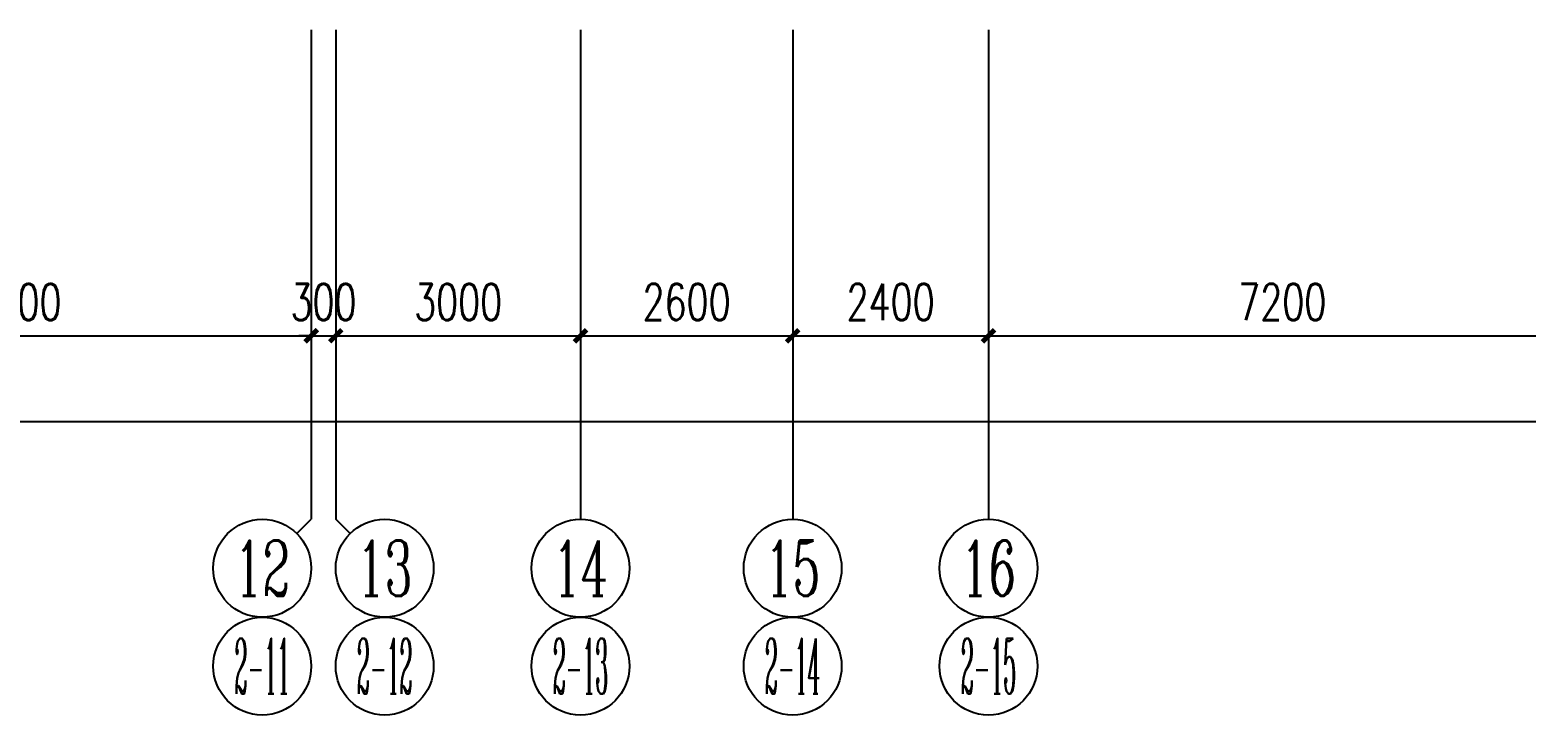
# Model space of a CAD drawing. Extents: x -6243262 to 3079315, y -2914302 to 172723.
# Drawn here: x -2010181 to -1991846, y -1017018 to -1008618 of the extents above; entities that cross this region are included whole.
import ezdxf
from ezdxf.enums import TextEntityAlignment as Align

# ---------------------------------------------------------------- set-up
doc = ezdxf.new("R2010")
doc.units = 0
doc.header["$LTSCALE"] = 1000
doc.layers.add('0-柱网', color=2, linetype='Continuous')
doc.layers.add('AXIS_TEXT', color=7, linetype='Continuous')
doc.styles.add('_TCH_AXIS', font='COMPLEX', dxfattribs={"bigfont": 'GBCBIG'})
doc.styles.add('_TCH_DIM_T3', font='SIMPLEX', dxfattribs={"width": 0.705882, "bigfont": 'GBCBIG'})
doc.styles.add('COMPLEX', font='COMPLEX')
doc.dimstyles.new('_TCH_ARCH&&150', dxfattribs={"dimtxt": 446.25, "dimasz": 150, "dimexe": 375, "dimexo": 450, "dimgap": 189.375, "dimtad": 1, "dimdec": 0, "dimzin": 0, "dimdsep": 46, "dimtxsty": '_TCH_DIM_T3', "dimblk": 'ARCHTICK', "dimcen": 0.09, "dimclrt": 7, "dimazin": 2, "dimtfac": 1, "dimtdec": 0, "dimtix": 1, "dimtmove": 2, "dimatfit": 3, "dimfxl": 0, "dimtolj": 1, "dimtzin": 0, "dimarcsym": 0})

# ---------------------------------------------------------------- blocks, each defined once
blk = doc.blocks.new('_ArchTick')
at = {"color": 0, "linetype": 'ByBlock', "const_width": 0.4}
blk.add_lwpolyline([(-0.5, -0.5), (0.5, 0.5)], dxfattribs=at)
blk = doc.blocks.new('*D566')
at = {"layer": '0-柱网', "color": 0, "lineweight": -2, "transparency": 16777216}
for p, q in [((1320574, -1195682), (1320574, -1200107)), ((1394574, -1195682), (1394574, -1200107)), ((1320574, -1199732), (1394574, -1199732))]:
    blk.add_line(p, q, dxfattribs=at)
at = {"layer": 'Defpoints', "color": 0, "transparency": 16777216}
for p in [(1320574, -1195232), (1394574, -1195232), (1394574, -1199732)]:
    blk.add_point(p, dxfattribs=at)
at = {"layer": '0-柱网', "color": 0, "lineweight": -2, "transparency": 16777216, "xscale": 150, "yscale": 150, "zscale": 150, "rotation": 180}
blk.add_blockref('_ArchTick', (1320574, -1199732), dxfattribs=at)
at = {"layer": '0-柱网', "color": 0, "lineweight": -2, "transparency": 16777216, "xscale": 150, "yscale": 150, "zscale": 150}
blk.add_blockref('_ArchTick', (1394574, -1199732), dxfattribs=at)
at = {"layer": '0-柱网', "color": 7, "transparency": 16777216, "insert": (1357574, -1199319), "char_height": 446.2, "attachment_point": 5, "style": '_TCH_DIM_T3'}
blk.add_mtext('\\A1;74000', dxfattribs=at)
blk = doc.blocks.new('*D576')
at = {"layer": '0-柱网', "color": 0, "lineweight": -2, "transparency": 16777216}
for p, q in [((1363774, -1195382), (1363774, -1199057)), ((1370974, -1195382), (1370974, -1199057)), ((1363774, -1198682), (1370974, -1198682))]:
    blk.add_line(p, q, dxfattribs=at)
at = {"layer": 'Defpoints', "color": 0, "transparency": 16777216}
for p in [(1363774, -1194932), (1370974, -1194932), (1370974, -1198682)]:
    blk.add_point(p, dxfattribs=at)
at = {"layer": '0-柱网', "color": 0, "lineweight": -2, "transparency": 16777216, "xscale": 150, "yscale": 150, "zscale": 150, "rotation": 180}
blk.add_blockref('_ArchTick', (1363774, -1198682), dxfattribs=at)
at = {"layer": '0-柱网', "color": 0, "lineweight": -2, "transparency": 16777216, "xscale": 150, "yscale": 150, "zscale": 150}
blk.add_blockref('_ArchTick', (1370974, -1198682), dxfattribs=at)
at = {"layer": '0-柱网', "color": 7, "transparency": 16777216, "insert": (1367374, -1198269), "char_height": 446.2, "attachment_point": 5, "style": '_TCH_DIM_T3'}
blk.add_mtext('\\A1;7200', dxfattribs=at)
blk = doc.blocks.new('*D577')
at = {"layer": '0-柱网', "color": 0, "lineweight": -2, "transparency": 16777216}
for p, q in [((1370974, -1195382), (1370974, -1199057)), ((1371274, -1195382), (1371274, -1199057)), ((1370974, -1198682), (1370824, -1198682)), ((1370974, -1198682), (1371274, -1198682)), ((1371274, -1198682), (1371424, -1198682))]:
    blk.add_line(p, q, dxfattribs=at)
at = {"layer": 'Defpoints', "color": 0, "transparency": 16777216}
for p in [(1370974, -1194932), (1371274, -1194932), (1371274, -1198682)]:
    blk.add_point(p, dxfattribs=at)
at = {"layer": '0-柱网', "color": 0, "lineweight": -2, "transparency": 16777216, "xscale": 150, "yscale": 150, "zscale": 150}
blk.add_blockref('_ArchTick', (1370974, -1198682), dxfattribs=at)
at = {"layer": '0-柱网', "color": 0, "lineweight": -2, "transparency": 16777216, "xscale": 150, "yscale": 150, "zscale": 150, "rotation": 180}
blk.add_blockref('_ArchTick', (1371274, -1198682), dxfattribs=at)
at = {"layer": '0-柱网', "color": 7, "transparency": 16777216, "insert": (1371124, -1198269), "char_height": 446.2, "attachment_point": 5, "style": '_TCH_DIM_T3'}
blk.add_mtext('\\A1;300', dxfattribs=at)
blk = doc.blocks.new('*D578')
at = {"layer": '0-柱网', "color": 0, "lineweight": -2, "transparency": 16777216}
for p, q in [((1371274, -1195382), (1371274, -1199057)), ((1374274, -1195382), (1374274, -1199057)), ((1371274, -1198682), (1374274, -1198682))]:
    blk.add_line(p, q, dxfattribs=at)
at = {"layer": 'Defpoints', "color": 0, "transparency": 16777216}
for p in [(1371274, -1194932), (1374274, -1194932), (1374274, -1198682)]:
    blk.add_point(p, dxfattribs=at)
at = {"layer": '0-柱网', "color": 0, "lineweight": -2, "transparency": 16777216, "xscale": 150, "yscale": 150, "zscale": 150, "rotation": 180}
blk.add_blockref('_ArchTick', (1371274, -1198682), dxfattribs=at)
at = {"layer": '0-柱网', "color": 0, "lineweight": -2, "transparency": 16777216, "xscale": 150, "yscale": 150, "zscale": 150}
blk.add_blockref('_ArchTick', (1374274, -1198682), dxfattribs=at)
at = {"layer": '0-柱网', "color": 7, "transparency": 16777216, "insert": (1372774, -1198269), "char_height": 446.2, "attachment_point": 5, "style": '_TCH_DIM_T3'}
blk.add_mtext('\\A1;3000', dxfattribs=at)
blk = doc.blocks.new('*D579')
at = {"layer": '0-柱网', "color": 0, "lineweight": -2, "transparency": 16777216}
for p, q in [((1374274, -1195382), (1374274, -1199057)), ((1376874, -1195382), (1376874, -1199057)), ((1374274, -1198682), (1376874, -1198682))]:
    blk.add_line(p, q, dxfattribs=at)
at = {"layer": 'Defpoints', "color": 0, "transparency": 16777216}
for p in [(1374274, -1194932), (1376874, -1194932), (1376874, -1198682)]:
    blk.add_point(p, dxfattribs=at)
at = {"layer": '0-柱网', "color": 0, "lineweight": -2, "transparency": 16777216, "xscale": 150, "yscale": 150, "zscale": 150, "rotation": 180}
blk.add_blockref('_ArchTick', (1374274, -1198682), dxfattribs=at)
at = {"layer": '0-柱网', "color": 0, "lineweight": -2, "transparency": 16777216, "xscale": 150, "yscale": 150, "zscale": 150}
blk.add_blockref('_ArchTick', (1376874, -1198682), dxfattribs=at)
at = {"layer": '0-柱网', "color": 7, "transparency": 16777216, "insert": (1375574, -1198269), "char_height": 446.2, "attachment_point": 5, "style": '_TCH_DIM_T3'}
blk.add_mtext('\\A1;2600', dxfattribs=at)
blk = doc.blocks.new('*D580')
at = {"layer": '0-柱网', "color": 0, "lineweight": -2, "transparency": 16777216}
for p, q in [((1376874, -1195382), (1376874, -1199057)), ((1379274, -1195382), (1379274, -1199057)), ((1376874, -1198682), (1379274, -1198682))]:
    blk.add_line(p, q, dxfattribs=at)
at = {"layer": 'Defpoints', "color": 0, "transparency": 16777216}
for p in [(1376874, -1194932), (1379274, -1194932), (1379274, -1198682)]:
    blk.add_point(p, dxfattribs=at)
at = {"layer": '0-柱网', "color": 0, "lineweight": -2, "transparency": 16777216, "xscale": 150, "yscale": 150, "zscale": 150, "rotation": 180}
blk.add_blockref('_ArchTick', (1376874, -1198682), dxfattribs=at)
at = {"layer": '0-柱网', "color": 0, "lineweight": -2, "transparency": 16777216, "xscale": 150, "yscale": 150, "zscale": 150}
blk.add_blockref('_ArchTick', (1379274, -1198682), dxfattribs=at)
at = {"layer": '0-柱网', "color": 7, "transparency": 16777216, "insert": (1378074, -1198269), "char_height": 446.2, "attachment_point": 5, "style": '_TCH_DIM_T3'}
blk.add_mtext('\\A1;2400', dxfattribs=at)
blk = doc.blocks.new('*D581')
at = {"layer": '0-柱网', "color": 0, "lineweight": -2, "transparency": 16777216}
for p, q in [((1379274, -1195382), (1379274, -1199057)), ((1386474, -1195382), (1386474, -1199057)), ((1379274, -1198682), (1386474, -1198682))]:
    blk.add_line(p, q, dxfattribs=at)
at = {"layer": 'Defpoints', "color": 0, "transparency": 16777216}
for p in [(1379274, -1194932), (1386474, -1194932), (1386474, -1198682)]:
    blk.add_point(p, dxfattribs=at)
at = {"layer": '0-柱网', "color": 0, "lineweight": -2, "transparency": 16777216, "xscale": 150, "yscale": 150, "zscale": 150, "rotation": 180}
blk.add_blockref('_ArchTick', (1379274, -1198682), dxfattribs=at)
at = {"layer": '0-柱网', "color": 0, "lineweight": -2, "transparency": 16777216, "xscale": 150, "yscale": 150, "zscale": 150}
blk.add_blockref('_ArchTick', (1386474, -1198682), dxfattribs=at)
at = {"layer": '0-柱网', "color": 7, "transparency": 16777216, "insert": (1382874, -1198269), "char_height": 446.2, "attachment_point": 5, "style": '_TCH_DIM_T3'}
blk.add_mtext('\\A1;7200', dxfattribs=at)
blk = doc.blocks.new('_AXISO')
at = {"color": 0}
blk.add_circle((0, 0), 0.5, dxfattribs=at)
at = {"layer": 'AXIS_TEXT', "color": 0, "style": 'COMPLEX', "width": 1.041667}
blk.add_attdef('A', text='', height=0.56, dxfattribs=at).set_placement((-0.25, -0.28), (0.25, -0.28), align=Align.FIT)
blk = doc.blocks.new('345634')
at = {"layer": '0-柱网', "color": 8}
for p, q in [((1370974.1, -1194931.9), (1370974.1, -1200931.9)), ((1371274.1, -1194931.9), (1371274.1, -1200931.9)), ((1374274.1, -1194931.9), (1374274.1, -1200931.9)), ((1376874.1, -1194931.9), (1376874.1, -1200931.9)), ((1379274.1, -1194931.9), (1379274.1, -1200931.9)), ((1370798.4, -1201107.6), (1370974.1, -1200931.9)), ((1371449.9, -1201107.6), (1371274.1, -1200931.9))]:
    blk.add_line(p, q, dxfattribs=at)
for centre in [(1370374.1, -1202731.9), (1371874.1, -1202731.9), (1374274.1, -1202731.9), (1376874.1, -1202731.9), (1379274.1, -1202731.9)]:
    blk.add_circle(centre, 600, dxfattribs=at)
ref = blk.add_blockref('_AXISO', (1370374.1, -1201531.9), dxfattribs=dict(at, xscale=1200, yscale=1200, zscale=1200))
ref.add_attrib('A', '12', dxfattribs={"layer": 'AXIS_TEXT', "color": 8, "height": 678.82, "style": '_TCH_AXIS', "width": 0.724138}).set_placement((1370034.7, -1201871.3), (1370713.5, -1201871.3), align=Align.FIT)
ref = blk.add_blockref('_AXISO', (1371874.1, -1201531.9), dxfattribs=dict(at, xscale=1200, yscale=1200, zscale=1200))
ref.add_attrib('A', '13', dxfattribs={"layer": 'AXIS_TEXT', "color": 8, "height": 678.82, "style": '_TCH_AXIS', "width": 0.724138}).set_placement((1371534.7, -1201871.3), (1372213.5, -1201871.3), align=Align.FIT)
ref = blk.add_blockref('_AXISO', (1374274.1, -1201531.9), dxfattribs=dict(at, xscale=1200, yscale=1200, zscale=1200))
ref.add_attrib('A', '14', dxfattribs={"layer": 'AXIS_TEXT', "color": 8, "height": 678.82, "style": '_TCH_AXIS', "width": 0.677419}).set_placement((1373934.7, -1201871.3), (1374613.5, -1201871.3), align=Align.FIT)
ref = blk.add_blockref('_AXISO', (1376874.1, -1201531.9), dxfattribs=dict(at, xscale=1200, yscale=1200, zscale=1200))
ref.add_attrib('A', '15', dxfattribs={"layer": 'AXIS_TEXT', "color": 8, "height": 678.82, "style": '_TCH_AXIS', "width": 0.724138}).set_placement((1376534.7, -1201871.3), (1377213.5, -1201871.3), align=Align.FIT)
ref = blk.add_blockref('_AXISO', (1379274.1, -1201531.9), dxfattribs=dict(at, xscale=1200, yscale=1200, zscale=1200))
ref.add_attrib('A', '16', dxfattribs={"layer": 'AXIS_TEXT', "color": 8, "height": 678.82, "style": '_TCH_AXIS', "width": 0.724138}).set_placement((1378934.7, -1201871.3), (1379613.5, -1201871.3), align=Align.FIT)
at = {"layer": '0-柱网', "color": 7, "style": '_TCH_AXIS'}
for s, width, p, p2 in [('2-11', 0.3, (1370034.7, -1203071.3), (1370713.5, -1203071.3)), ('2-12', 0.28, (1371534.7, -1203071.3), (1372213.5, -1203071.3)), ('2-13', 0.28, (1373934.7, -1203071.3), (1374613.5, -1203071.3)), ('2-14', 0.272727, (1376534.7, -1203071.3), (1377213.5, -1203071.3)), ('2-15', 0.28, (1378934.7, -1203071.3), (1379613.5, -1203071.3))]:
    blk.add_text(s, height=678.82, dxfattribs=dict(at, width=width)).set_placement(p, p2, align=Align.FIT)
at = {"layer": '0-柱网', "color": 8}
for p1, p2, distance, picture, middle in [((1363774.1, -1194931.9), (1370974.1, -1194931.9), -3750, '*D576', (1367374.1, -1198269.4)), ((1370974.1, -1194931.9), (1371274.1, -1194931.9), -3750, '*D577', (1371124.1, -1198269.4)), ((1371274.1, -1194931.9), (1374274.1, -1194931.9), -3750, '*D578', (1372774.1, -1198269.4)), ((1374274.1, -1194931.9), (1376874.1, -1194931.9), -3750, '*D579', (1375574.1, -1198269.4)), ((1376874.1, -1194931.9), (1379274.1, -1194931.9), -3750, '*D580', (1378074.1, -1198269.4)), ((1379274.1, -1194931.9), (1386474.1, -1194931.9), -3750, '*D581', (1382874.1, -1198269.4)), ((1320574.1, -1195231.9), (1394574.1, -1195231.9), -4500, '*D566', (1357574.1, -1199319.4))]:
    dim = blk.add_aligned_dim(p1=p1, p2=p2, distance=distance, dimstyle='_TCH_ARCH&&150', dxfattribs=at)
    dim.commit()
    dim.dimension.update_dxf_attribs({"geometry": picture, "text_midpoint": middle})

msp = doc.modelspace()

# ---------------------------------------------------------------- block references
msp.add_blockref('345634', (-3377707.6, 186314.1))

doc.saveas('drawing.dxf')
